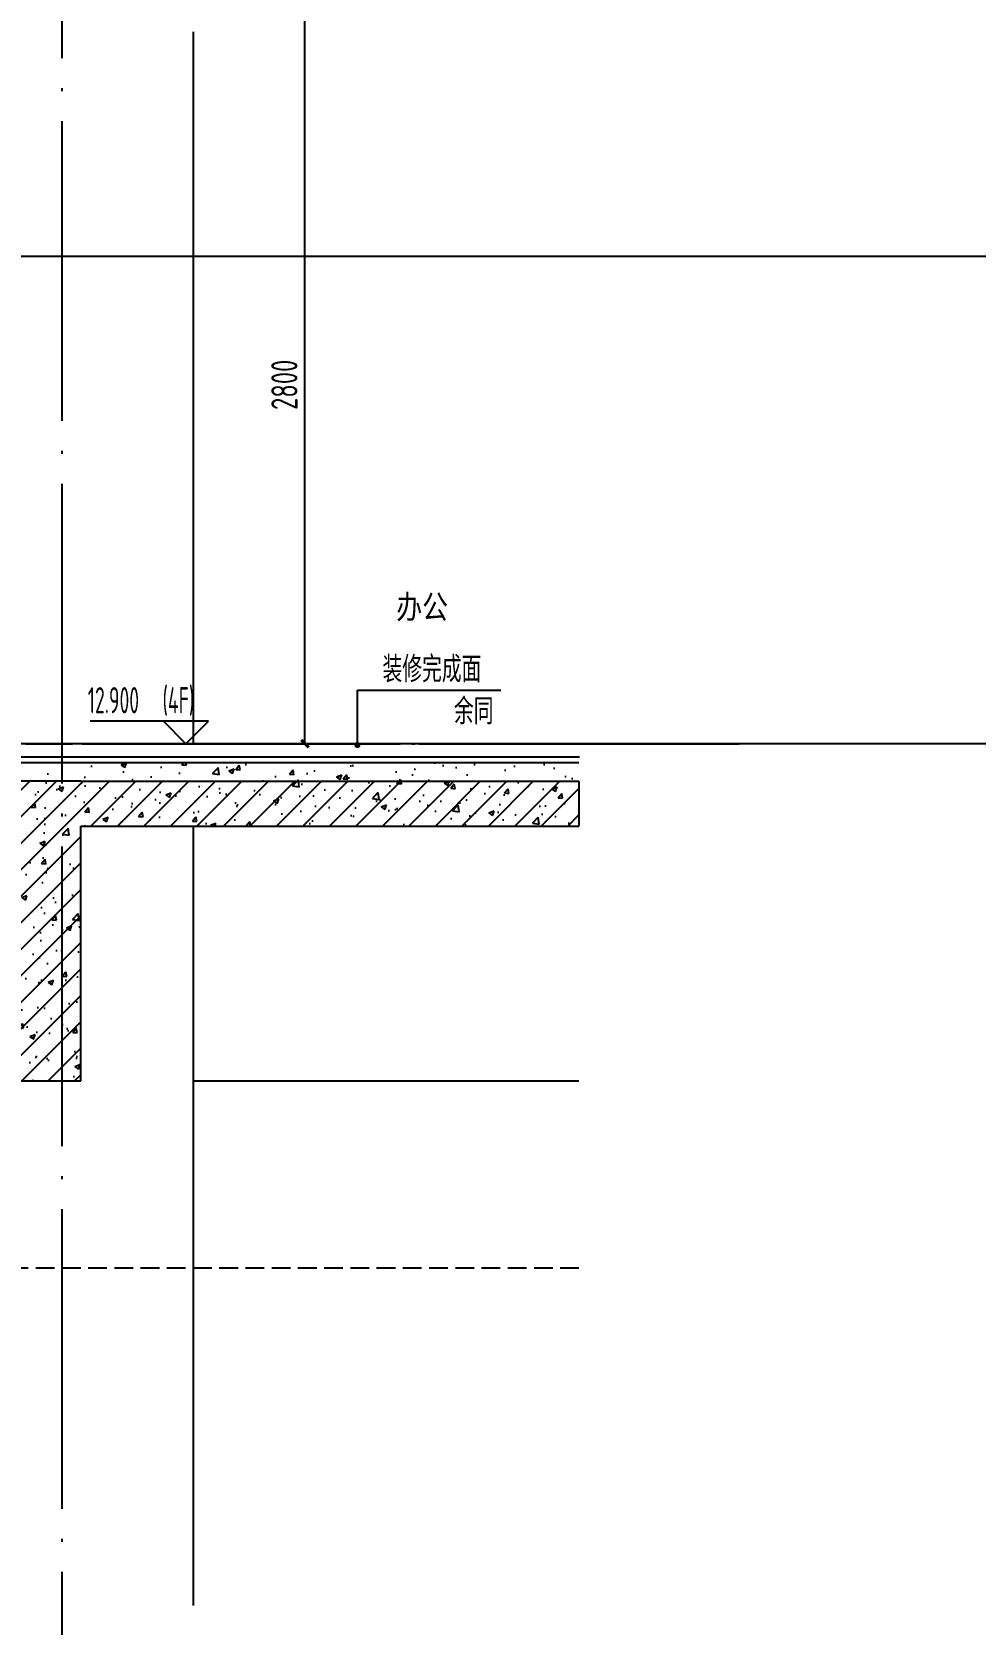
# Model space of a CAD drawing. Extents: x 198753 to 882193, y -399300 to 132460.
# Drawn here: x 387296 to 389814, y -67295 to -63045 of the extents above; entities that cross this region are included whole.
import ezdxf

# ---------------------------------------------------------------- set-up
doc = ezdxf.new("R2010")
doc.units = 0
doc.header["$LTSCALE"] = 1000
doc.header["$MEASUREMENT"] = 0
doc.linetypes.add('DASH', pattern=[0.35, 0.25, -0.1])
doc.linetypes.add('DOTE', pattern=[2.42, 2, -0.2, 0.02, -0.2])
for name, color, linetype in [('01-标注_尺寸', 124, 'Continuous'), ('01-标注_标高', 200, 'Continuous'), ('01-标注_符号', 200, 'Continuous'), ('02-TEXT_标注', 130, 'Continuous'), ('05-填充_天正', 26, 'Continuous'), ('A-0-房间名称', 7, 'Continuous'), ('A-STR-面层', 191, 'Continuous'), ('A-SUR_面层', 191, 'Continuous'), ('A-TECH_结构', 21, 'Continuous'), ('A_AXIS-轴线', 36, 'DOTE'), ('A_STR-砼墙', 51, 'Continuous'), ('A_STR-砼柱', 51, 'Continuous')]:
    doc.layers.add(name, color=color, linetype=linetype)
doc.layers.add('04-不打印_辅助线', color=165, linetype='Continuous', plot=False)
doc.styles.add('_TCH_DIM', font='ROS1', dxfattribs={"width": 0.8, "bigfont": 'JD'})
doc.styles.add('_TCH_DIM_T3', font='ROS1', dxfattribs={"width": 0.8, "bigfont": 'JD'})
doc.styles.add('_TCH_SPACE', font='STXIHEI.TTF', dxfattribs={"width": 0.75, "height": 5})
doc.dimstyles.new('_TCH_ARCH&&20', dxfattribs={"dimtxt": 70, "dimasz": 20, "dimexe": 50, "dimexo": 60, "dimgap": 20, "dimtad": 1, "dimdec": 0, "dimzin": 0, "dimdsep": 46, "dimtxsty": '_TCH_DIM_T3', "dimblk": 'ARCHTICK', "dimcen": 0.09, "dimclrt": 4, "dimazin": 2, "dimtfac": 1, "dimtdec": 0, "dimtix": 1, "dimtmove": 2, "dimatfit": 3, "dimfxl": 0, "dimtolj": 1, "dimtzin": 0, "dimarcsym": 0})
pattern_1 = [(45, (0, 0), (-35.355339, 35.355339), []), (50, (0, 0), (143.452037, -12.550427), [15, -165]), (355, (0, 0), (-27.750267, 150.438427), [12, -132]), (100.4514, (11.95, -1.05), (115.701876, 137.88791), [12.74804, -140.22842]), (46.1842, (0, 40), (213.44821, -33.1038), [22.5, -247.5]), (96.6356, (17.79, 37.24), (186.93254, 194.82357), [19.12206, -210.3426]), (351.1842, (0, 40), (186.93239, 194.82372), [18, -198]), (21, (20, 30), (119.38141, -80.523778), [15, -165]), (326, (20, 30), (48.663066, 145.03001), [12, -132]), (71.4514, (29.95, 23.29), (168.044526, 64.5061), [12.74804, -140.22842]), (37.5, (0, 0), (2.431971, 66.578771), [0, -130.4, 0, -134, 0, -132.5]), (7.5, (0, 0), (52.613907, 78.882342), [0, -76.4, 0, -127.4, 0, -50.5]), (327.5, (-44.6, 0), (106.764487, -4.510974), [0, -50, 0, -156, 0, -207]), (317.5, (-64.6, 0), (116.637234, 20.020996), [0, -65, 0, -103.6, 0, -147])]
pattern_2 = [(50, (0, 0), (143.452037, -12.550427), [15, -165]), (355, (0, 0), (-27.750267, 150.438427), [12, -132]), (100.4514, (11.95, -1.05), (115.701876, 137.88791), [12.74804, -140.22842]), (46.1842, (0, 40), (213.44821, -33.1038), [22.5, -247.5]), (96.6356, (17.79, 37.24), (186.93254, 194.82357), [19.12206, -210.3426]), (351.1842, (0, 40), (186.93239, 194.82372), [18, -198]), (21, (20, 30), (119.38141, -80.523778), [15, -165]), (326, (20, 30), (48.663066, 145.03001), [12, -132]), (71.4514, (29.95, 23.29), (168.044526, 64.5061), [12.74804, -140.22842]), (37.5, (0, 0), (2.431971, 66.578771), [0, -130.4, 0, -134, 0, -132.5]), (7.5, (0, 0), (52.613907, 78.882342), [0, -76.4, 0, -127.4, 0, -50.5]), (327.5, (-44.6, 0), (106.764487, -4.510974), [0, -50, 0, -156, 0, -207]), (317.5, (-64.6, 0), (116.637234, 20.020996), [0, -65, 0, -103.6, 0, -147])]

# ---------------------------------------------------------------- blocks, each defined once
blk = doc.blocks.new('dasgfs')
at = {"layer": '01-标注_符号'}
for p, q in [((0, 0), (0, 146.5)), ((0, 146.5), (382.7, 146.5))]:
    blk.add_line(p, q, dxfattribs=at)
at = {"layer": '01-标注_符号', "const_width": 8}
blk.add_lwpolyline([(0, -4, 1), (0, 4, 1)], format="xyb", close=True, dxfattribs=at)
at = {"layer": '02-TEXT_标注', "style": '_TCH_DIM', "width": 0.8}
for s, p in [('装修完成面', (66.9, 167.5)), ('余同', (257.5, 55.5))]:
    blk.add_text(s, height=69.46, dxfattribs=at).set_placement(p)
blk = doc.blocks.new('_ArchTick')
at = {"color": 0, "linetype": 'ByBlock', "const_width": 0.4}
blk.add_lwpolyline([(-0.5, -0.5), (0.5, 0.5)], dxfattribs=at)
blk = doc.blocks.new('*D1604')
at = {"layer": '01-标注_尺寸', "color": 0, "lineweight": -2, "transparency": 16777216}
for p, q in [((387901.5, -62144.9), (388075.4, -62144.9)), ((388025.4, -64944.9), (388025.4, -62144.9)), ((387901.5, -64944.9), (388075.4, -64944.9))]:
    blk.add_line(p, q, dxfattribs=at)
at = {"layer": 'Defpoints', "color": 0, "transparency": 16777216}
for p in [(387841.5, -62144.9), (388025.4, -62144.9), (387841.5, -64944.9)]:
    blk.add_point(p, dxfattribs=at)
at = {"layer": '01-标注_尺寸', "color": 0, "lineweight": -2, "transparency": 16777216, "xscale": 20, "yscale": 20, "zscale": 20}
for p, rotation in [((388025.4, -62144.9), 90), ((388025.4, -64944.9), 270)]:
    blk.add_blockref('_ArchTick', p, dxfattribs=dict(at, rotation=rotation))
at = {"layer": '01-标注_尺寸', "color": 4, "transparency": 16777216, "insert": (387970.4, -63987), "char_height": 70, "attachment_point": 5, "rotation": 90, "style": '_TCH_DIM_T3'}
blk.add_mtext('\\A1;2800', dxfattribs=at)

msp = doc.modelspace()

# ---------------------------------------------------------------- hatches: boundary and pattern name
at = {"layer": '05-填充_天正'}
h = msp.add_hatch(dxfattribs=at)
h.set_pattern_fill('混凝土', color=256, scale=20, style=0)
h.set_pattern_definition(pattern_2)
h.paths.add_polyline_path([(386761.7, -64994.9), (386761.7, -65044.9), (387376.7, -65044.9), (387376.7, -64994.9)])
h = msp.add_hatch(dxfattribs=at)
h.set_pattern_fill('混凝土', color=256, scale=20, style=0)
h.set_pattern_definition(pattern_2)
h.paths.add_polyline_path([(387376.7, -64994.9), (387376.7, -65044.9), (388756.7, -65044.9), (388756.7, -64994.9)])
h = msp.add_hatch(dxfattribs=at)
h.set_pattern_fill('钢筋混凝土', color=256, scale=20, style=0)
h.set_pattern_definition(pattern_1)
h.paths.add_polyline_path([(387026.7, -65844.9), (387426.7, -65844.9), (387426.7, -65044.9), (387026.7, -65044.9)])
h = msp.add_hatch(dxfattribs=at)
h.set_pattern_fill('钢筋混凝土', color=256, scale=20, style=0)
h.set_pattern_definition(pattern_1)
h.paths.add_polyline_path([(387426.7, -65044.9), (387426.7, -65164.9), (388756.7, -65164.9), (388756.7, -65044.9)])

# ---------------------------------------------------------------- linework, layer by layer
at = {"layer": '01-标注_标高'}
for p, q in [((387767.6, -64884.9), (387451.7, -64884.9)), ((387707.6, -64944.9), (387647.6, -64884.9)), ((387707.6, -64944.9), (387767.6, -64884.9)), ((387867.6, -64944.9), (387647.6, -64944.9))]:
    msp.add_line(p, q, dxfattribs=at)
at = {"layer": '04-不打印_辅助线', "color": 251}
for p, q in [((418057.9, -63644.9), (342773.5, -63644.9)), ((418057.9, -64944.9), (338573.5, -64944.9))]:
    msp.add_line(p, q, dxfattribs=at)
at = {"layer": 'A-STR-面层'}
msp.add_lwpolyline([(386579.7, -64979.9), (388757.9, -64979.9)], dxfattribs=at)
at = {"layer": 'A-STR-面层', "linetype": 'DASH', "ltscale": 0.5}
msp.add_lwpolyline([(386754.7, -64944.9), (388757.9, -64944.9)], dxfattribs=at)
at = {"layer": 'A-STR-面层', "linetype": 'DASH', "ltscale": 0.2}
msp.add_lwpolyline([(388756.7, -66344.9), (382776.7, -66344.9), (382776.7, -65944.9), (382554.7, -65944.9)], dxfattribs=at)
at = {"layer": 'A-SUR_面层'}
for p, q in [((386761.7, -64994.9), (387376.7, -64994.9)), ((387376.7, -64994.9), (388756.7, -64994.9)), ((387426.7, -65044.9), (388756.7, -65044.9))]:
    msp.add_line(p, q, dxfattribs=at)
at = {"layer": 'A-TECH_结构'}
msp.add_line((387726.7, -65844.9), (388756.7, -65844.9), dxfattribs=at)
for points in [[(387726.7, -63044.9), (387726.7, -64944.9)], [(387726.7, -65164.9), (387726.7, -67244.9)]]:
    msp.add_lwpolyline(points, dxfattribs=at)
at = {"layer": 'A_AXIS-轴线', "ltscale": 0.4}
for p, q in [((387376.7, -60379.4), (387376.7, -78993.7)), ((383559, -64944.9), (389184.5, -64944.9))]:
    msp.add_line(p, q, dxfattribs=at)
at = {"layer": 'A_STR-砼墙'}
for p, q in [((387426.7, -65044.9), (388756.7, -65044.9)), ((388756.7, -65044.9), (388756.7, -65164.9)), ((387426.7, -65164.9), (388756.7, -65164.9))]:
    msp.add_line(p, q, dxfattribs=at)
at = {"layer": 'A_STR-砼柱'}
for p, q in [((387426.7, -65044.9), (387026.7, -65044.9)), ((387426.7, -65844.9), (387426.7, -65164.9)), ((387026.7, -65844.9), (387426.7, -65844.9))]:
    msp.add_line(p, q, dxfattribs=at)

# ---------------------------------------------------------------- block references
msp.add_blockref('dasgfs', (388165.4, -64948.6))

# ---------------------------------------------------------------- texts
at = {"layer": '02-TEXT_标注', "style": '_TCH_DIM', "width": 0.64}
for s, p in [('12.900', (387445.7, -64863.9)), ('(4F)', (387645.2, -64863.9))]:
    msp.add_text(s, height=70, dxfattribs=at).set_placement(p)
at = {"layer": 'A-0-房间名称', "style": '_TCH_SPACE', "width": 0.8}
msp.add_text('办公', height=63.25, dxfattribs=at).set_placement((388269, -64611.5))

# ---------------------------------------------------------------- dimensions: what is measured, and where the dimension line sits
at = {"layer": '01-标注_尺寸'}
dim = msp.add_linear_dim(base=(388025.4, -62144.9), p1=(387841.5, -64944.9), p2=(387841.5, -62144.9), angle=90, dimstyle='_TCH_ARCH&&20', dxfattribs=at)
dim.commit()
dim.dimension.update_dxf_attribs({"geometry": '*D1604', "text_midpoint": (387970.4, -63987), "dimtype": 161})

doc.saveas('drawing.dxf')
